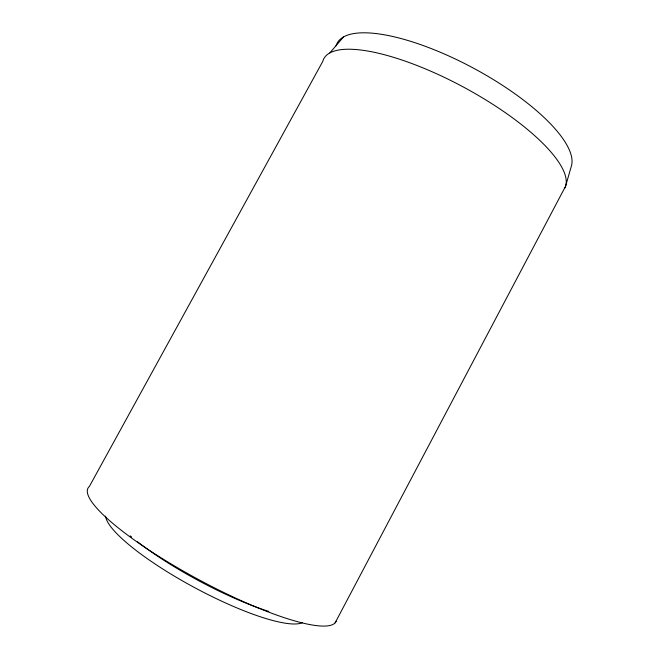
<?xml version="1.0" encoding="UTF-8"?>
<svg xmlns="http://www.w3.org/2000/svg" width="659" height="659" viewBox="0 0 659 659"><rect width="100%" height="100%" fill="white"/><g stroke="black" fill="none" stroke-linecap="round" stroke-linejoin="round"><path stroke-width="0.99" d="M335.143 622.821L565.562 186.291L571.287 166.373A132.393 42.596 28.3 0 0 466.506 64.508A132.393 42.596 28.3 0 0 336.065 45.85M329.871 52.901L343.438 36.986M336.164 621.264A140.812 28.065 28.3 0 1 194.916 577.572A140.812 28.065 28.3 0 1 89.377 486.449L322.745 61.468A136.767 41.188 28.3 0 1 459.026 84.723A136.767 41.188 28.3 0 1 564.796 188.12M302.259 622.722A113.216 24.144 28.3 0 1 193.12 586.815A113.216 24.144 28.3 0 1 105.564 516.104M268.847 611.453A113.167 23.304 28.3 0 1 137.492 541.756M131.611 537.036A113.167 23.304 28.3 0 1 130.251 535.891"/></g></svg>
